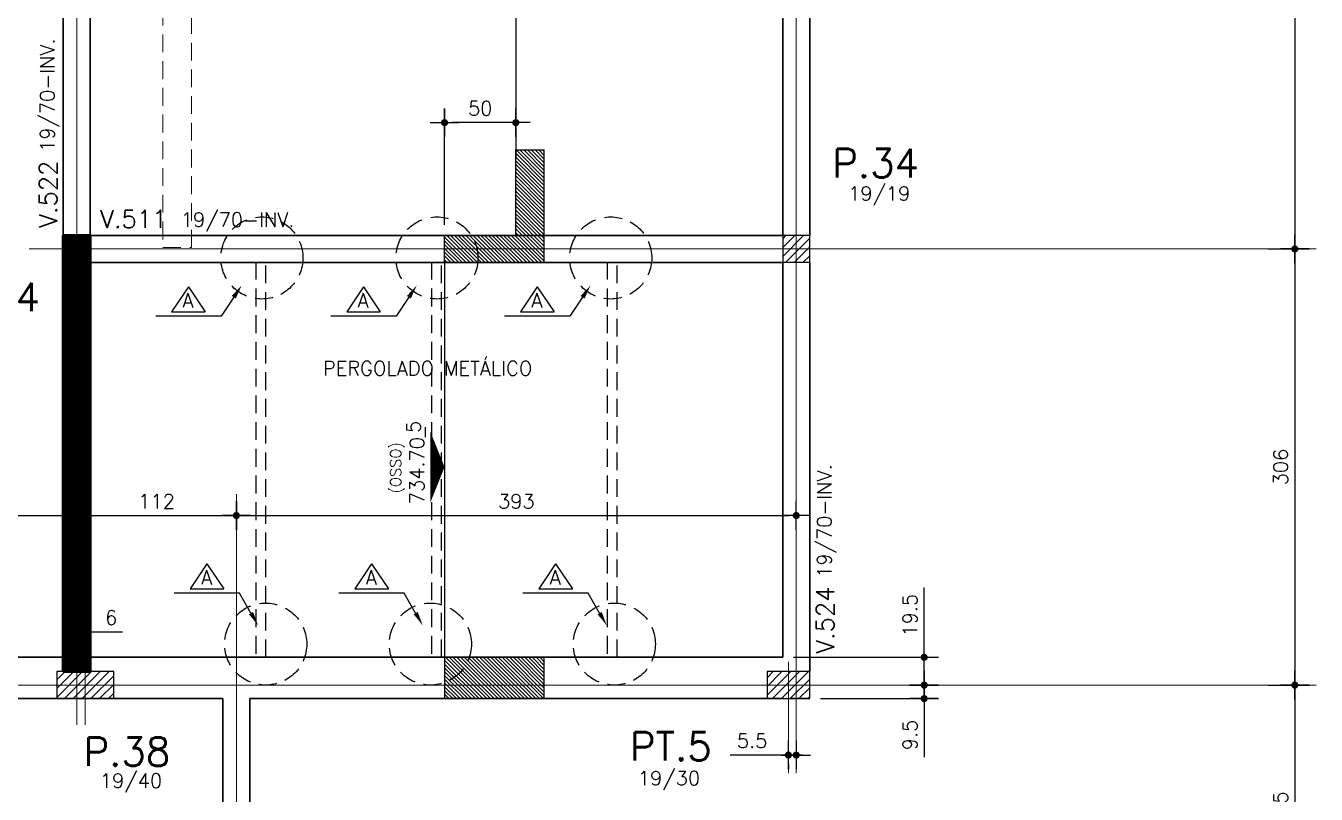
# Model space of a CAD drawing. Header units: inches. Extents: x 0 to 5940, y 0 to 4205.
# Drawn here: x 3180 to 4086, y 1718 to 2257 of the extents above; entities that cross this region are included whole.
import ezdxf
from ezdxf.enums import TextEntityAlignment as Align

# ---------------------------------------------------------------- set-up
doc = ezdxf.new("R2010")
doc.units = ezdxf.units.IN
doc.header["$LTSCALE"] = 50
doc.header["$MEASUREMENT"] = 0
doc.linetypes.add('HIDDEN', pattern=[0.375, 0.25, -0.125])
for name, color, linetype in [('ALVENARIA', 10, 'HIDDEN'), ('CORTE-FORMA', 1, 'Continuous'), ('COTA', 6, 'Continuous'), ('ESTRUTURA METALICA', 80, 'HIDDEN'), ('FO-HACHURA_PILAR-MORRE', 252, 'Continuous'), ('FO-TEXTO-VIGAS', 3, 'Continuous'), ('NIVEL', 3, 'Continuous'), ('P-M', 7, 'Continuous'), ('PAREDE', 191, 'Continuous'), ('TEXTO', 3, 'Continuous')]:
    doc.layers.add(name, color=color, linetype=linetype)
for name, color, linetype, lineweight in [('FO-Eixos', 150, 'Continuous', 5), ('FO-Textos dos pilares', 3, 'Continuous', 20), ('FO-Vigas', 2, 'Continuous', 30)]:
    doc.layers.add(name, color=color, linetype=linetype, lineweight=lineweight)
doc.styles.add('ROMANS', font='romans.shx')
doc.dimstyles.new('COTA_50', dxfattribs={"dimscale": 5, "dimtxt": 2, "dimasz": 1, "dimexe": 2, "dimexo": 1.5, "dimgap": 1, "dimtad": 1, "dimzin": 12, "dimdsep": 46, "dimtxsty": 'ROMANS', "dimblk1": 'COTA', "dimblk2": 'COTA', "dimsah": 1, "dimcen": -4, "dimdle": 1.5, "dimclrd": 6, "dimclre": 6, "dimclrt": 3, "dimadec": 0, "dimazin": 0, "dimtfac": 1, "dimtofl": 0, "dimtmove": 0, "dimatfit": 3, "dimldrblk": 'COTA', "dimfxl": 1, "dimtolj": 1, "dimtzin": 12, "dimarcsym": 0})
pattern_1 = [(45, (-24102.2134, 9121.8574), (-3.0935922, 3.0935922), [])]

# ---------------------------------------------------------------- blocks, each defined once
blk = doc.blocks.new('COTA')
at = {"layer": 'COTA'}
for p, q in [((0, -2), (0, 2)), ((2, 0), (-2, 0))]:
    blk.add_line(p, q, dxfattribs=at)
at = {"layer": 'COTA', "const_width": 0.5}
blk.add_lwpolyline([(-0.25, 0, 1), (0.25, 0, 1)], format="xyb", close=True, dxfattribs=at)
blk = doc.blocks.new('*D24')
at = {"layer": 'COTA', "color": 6, "lineweight": -2, "transparency": 16777216}
for p, q in [((3037.99, 1908.78), (3037.99, 1923.68)), ((3215.99, 1908.78), (3215.99, 1923.68)), ((3042.99, 1913.68), (3210.99, 1913.68))]:
    blk.add_line(p, q, dxfattribs=at)
at = {"layer": 'Defpoints', "color": 0, "transparency": 16777216}
for p in [(3215.99, 1913.68), (3037.99, 1901.28), (3215.99, 1901.28)]:
    blk.add_point(p, dxfattribs=at)
at = {"layer": 'COTA', "color": 6, "lineweight": -2, "transparency": 16777216, "xscale": 5, "yscale": 5, "zscale": 5, "rotation": 180}
blk.add_blockref('COTA', (3037.99, 1913.68), dxfattribs=at)
at = {"layer": 'COTA', "color": 6, "lineweight": -2, "transparency": 16777216, "xscale": 5, "yscale": 5, "zscale": 5}
blk.add_blockref('COTA', (3215.99, 1913.68), dxfattribs=at)
at = {"layer": 'COTA', "color": 3, "transparency": 16777216, "insert": (3126.99, 1923.68), "char_height": 10, "attachment_point": 5, "style": 'ROMANS'}
blk.add_mtext('\\A1;178', dxfattribs=at)
blk = doc.blocks.new('*D25')
at = {"layer": 'COTA', "color": 6, "lineweight": -2, "transparency": 16777216}
for p, q in [((3215.99, 1912.25), (3215.99, 1923.68)), ((3327.99, 1912.25), (3327.99, 1923.68)), ((3220.99, 1913.68), (3322.99, 1913.68))]:
    blk.add_line(p, q, dxfattribs=at)
at = {"layer": 'Defpoints', "color": 0, "transparency": 16777216}
for p in [(3327.99, 1913.68), (3215.99, 1904.75), (3327.99, 1904.75)]:
    blk.add_point(p, dxfattribs=at)
at = {"layer": 'COTA', "color": 6, "lineweight": -2, "transparency": 16777216, "xscale": 5, "yscale": 5, "zscale": 5, "rotation": 180}
blk.add_blockref('COTA', (3215.99, 1913.68), dxfattribs=at)
at = {"layer": 'COTA', "color": 6, "lineweight": -2, "transparency": 16777216, "xscale": 5, "yscale": 5, "zscale": 5}
blk.add_blockref('COTA', (3327.99, 1913.68), dxfattribs=at)
at = {"layer": 'COTA', "color": 3, "transparency": 16777216, "insert": (3271.99, 1923.68), "char_height": 10, "attachment_point": 5, "style": 'ROMANS'}
blk.add_mtext('\\A1;112', dxfattribs=at)
blk = doc.blocks.new('*D26')
at = {"layer": 'COTA', "color": 6, "lineweight": -2, "transparency": 16777216}
for p, q in [((3327.99, 1909.03), (3327.99, 1923.68)), ((3720.99, 1909.03), (3720.99, 1923.68)), ((3332.99, 1913.68), (3715.99, 1913.68))]:
    blk.add_line(p, q, dxfattribs=at)
at = {"layer": 'Defpoints', "color": 0, "transparency": 16777216}
for p in [(3720.99, 1913.68), (3327.99, 1901.53), (3720.99, 1901.53)]:
    blk.add_point(p, dxfattribs=at)
at = {"layer": 'COTA', "color": 6, "lineweight": -2, "transparency": 16777216, "xscale": 5, "yscale": 5, "zscale": 5, "rotation": 180}
blk.add_blockref('COTA', (3327.99, 1913.68), dxfattribs=at)
at = {"layer": 'COTA', "color": 6, "lineweight": -2, "transparency": 16777216, "xscale": 5, "yscale": 5, "zscale": 5}
blk.add_blockref('COTA', (3720.99, 1913.68), dxfattribs=at)
at = {"layer": 'COTA', "color": 3, "transparency": 16777216, "insert": (3524.49, 1923.68), "char_height": 10, "attachment_point": 5, "style": 'ROMANS'}
blk.add_mtext('\\A1;393', dxfattribs=at)
blk = doc.blocks.new('*D31')
at = {"layer": 'COTA', "color": 6, "lineweight": -2, "transparency": 16777216}
for p, q in [((3710.49, 1745.62), (3674.54, 1745.62)), ((3715.49, 1739.23), (3715.49, 1735.62)), ((3720.99, 1739.23), (3720.99, 1735.62)), ((3725.99, 1745.62), (3730.99, 1745.62))]:
    blk.add_line(p, q, dxfattribs=at)
at = {"layer": 'Defpoints', "color": 0, "transparency": 16777216}
for p in [(3715.49, 1746.73), (3715.49, 1745.62), (3720.99, 1746.73)]:
    blk.add_point(p, dxfattribs=at)
at = {"layer": 'COTA', "color": 6, "lineweight": -2, "transparency": 16777216, "xscale": 5, "yscale": 5, "zscale": 5}
blk.add_blockref('COTA', (3715.49, 1745.62), dxfattribs=at)
at = {"layer": 'COTA', "color": 6, "lineweight": -2, "transparency": 16777216, "xscale": 5, "yscale": 5, "zscale": 5, "rotation": 180}
blk.add_blockref('COTA', (3720.99, 1745.62), dxfattribs=at)
at = {"layer": 'COTA', "color": 3, "transparency": 16777216, "insert": (3690.02, 1755.62), "char_height": 10, "attachment_point": 5, "style": 'ROMANS'}
blk.add_mtext('\\A1;5.5', dxfattribs=at)
blk = doc.blocks.new('*D44')
at = {"layer": 'COTA', "color": 6, "lineweight": -2, "transparency": 16777216}
for p, q in [((4060.82, 2585.67), (4080.95, 2585.67)), ((4070.95, 2580.67), (4070.95, 2105.71)), ((4060.82, 2100.71), (4080.95, 2100.71))]:
    blk.add_line(p, q, dxfattribs=at)
at = {"layer": 'Defpoints', "color": 0, "transparency": 16777216}
for p in [(4053.32, 2585.67), (4053.32, 2100.71), (4070.95, 2100.71)]:
    blk.add_point(p, dxfattribs=at)
at = {"layer": 'COTA', "color": 6, "lineweight": -2, "transparency": 16777216, "xscale": 5, "yscale": 5, "zscale": 5}
for p, rotation in [((4070.95, 2585.67), 90), ((4070.95, 2100.71), 270)]:
    blk.add_blockref('COTA', p, dxfattribs=dict(at, rotation=rotation))
at = {"layer": 'COTA', "color": 3, "transparency": 16777216, "insert": (4060.95, 2343.19), "char_height": 10, "attachment_point": 5, "rotation": 90, "style": 'ROMANS'}
blk.add_mtext('\\A1;485', dxfattribs=at)
blk = doc.blocks.new('*D45')
at = {"layer": 'COTA', "color": 6, "lineweight": -2, "transparency": 16777216}
for p, q in [((4052.28, 2100.71), (4080.95, 2100.71)), ((4070.95, 2095.71), (4070.95, 1799.71)), ((4052.28, 1794.71), (4080.95, 1794.71))]:
    blk.add_line(p, q, dxfattribs=at)
at = {"layer": 'Defpoints', "color": 0, "transparency": 16777216}
for p in [(4044.78, 2100.71), (4044.78, 1794.71), (4070.95, 1794.71)]:
    blk.add_point(p, dxfattribs=at)
at = {"layer": 'COTA', "color": 6, "lineweight": -2, "transparency": 16777216, "xscale": 5, "yscale": 5, "zscale": 5}
for p, rotation in [((4070.95, 2100.71), 90), ((4070.95, 1794.71), 270)]:
    blk.add_blockref('COTA', p, dxfattribs=dict(at, rotation=rotation))
at = {"layer": 'COTA', "color": 3, "transparency": 16777216, "insert": (4060.95, 1947.71), "char_height": 10, "attachment_point": 5, "rotation": 90, "style": 'ROMANS'}
blk.add_mtext('\\A1;306', dxfattribs=at)
blk = doc.blocks.new('*D48')
at = {"layer": 'COTA', "color": 6, "lineweight": -2, "transparency": 16777216}
for p, q in [((4056.16, 1794.71), (4080.95, 1794.71)), ((4070.95, 1789.71), (4070.95, 1624.71)), ((4056.16, 1619.71), (4080.95, 1619.71))]:
    blk.add_line(p, q, dxfattribs=at)
at = {"layer": 'Defpoints', "color": 0, "transparency": 16777216}
for p in [(4048.66, 1794.71), (4048.66, 1619.71), (4070.95, 1619.71)]:
    blk.add_point(p, dxfattribs=at)
at = {"layer": 'COTA', "color": 6, "lineweight": -2, "transparency": 16777216, "xscale": 5, "yscale": 5, "zscale": 5}
for p, rotation in [((4070.95, 1794.71), 90), ((4070.95, 1619.71), 270)]:
    blk.add_blockref('COTA', p, dxfattribs=dict(at, rotation=rotation))
at = {"layer": 'COTA', "color": 3, "transparency": 16777216, "insert": (4060.95, 1707.21), "char_height": 10, "attachment_point": 5, "rotation": 90, "style": 'ROMANS'}
blk.add_mtext('\\A1;175', dxfattribs=at)
blk = doc.blocks.new('*D59')
at = {"layer": 'COTA', "color": 6, "lineweight": -2, "transparency": 16777216}
for p, q in [((3474.14, 2117.71), (3474.14, 2199.37)), ((3524.14, 2193.41), (3524.14, 2179.37)), ((3519.14, 2189.37), (3479.14, 2189.37))]:
    blk.add_line(p, q, dxfattribs=at)
at = {"layer": 'Defpoints', "color": 0, "transparency": 16777216}
for p in [(3524.14, 2200.91), (3474.14, 2189.37), (3474.14, 2110.21)]:
    blk.add_point(p, dxfattribs=at)
at = {"layer": 'COTA', "color": 6, "lineweight": -2, "transparency": 16777216, "xscale": 5, "yscale": 5, "zscale": 5, "rotation": 180}
blk.add_blockref('COTA', (3474.14, 2189.37), dxfattribs=at)
at = {"layer": 'COTA', "color": 6, "lineweight": -2, "transparency": 16777216, "xscale": 5, "yscale": 5, "zscale": 5}
blk.add_blockref('COTA', (3524.14, 2189.37), dxfattribs=at)
at = {"layer": 'COTA', "color": 3, "transparency": 16777216, "insert": (3499.14, 2199.37), "char_height": 10, "attachment_point": 5, "style": 'ROMANS'}
blk.add_mtext('\\A1;50', dxfattribs=at)
blk = doc.blocks.new('*D137')
at = {"layer": 'COTA', "color": 6, "lineweight": -2, "transparency": 16777216}
for p, q in [((3215.99, 1836.51), (3215.99, 1842.08)), ((3221.99, 1836.51), (3221.99, 1842.08)), ((3210.99, 1832.08), (3205.99, 1832.08)), ((3226.99, 1832.08), (3248.18, 1832.08))]:
    blk.add_line(p, q, dxfattribs=at)
at = {"layer": 'Defpoints', "color": 0, "transparency": 16777216}
for p in [(3221.99, 1832.08), (3215.99, 1829.01), (3221.99, 1829.01)]:
    blk.add_point(p, dxfattribs=at)
at = {"layer": 'COTA', "color": 6, "lineweight": -2, "transparency": 16777216, "xscale": 5, "yscale": 5, "zscale": 5}
blk.add_blockref('COTA', (3215.99, 1832.08), dxfattribs=at)
at = {"layer": 'COTA', "color": 6, "lineweight": -2, "transparency": 16777216, "xscale": 5, "yscale": 5, "zscale": 5, "rotation": 180}
blk.add_blockref('COTA', (3221.99, 1832.08), dxfattribs=at)
at = {"layer": 'COTA', "color": 3, "transparency": 16777216, "insert": (3240.09, 1842.08), "char_height": 10, "attachment_point": 5, "style": 'ROMANS'}
blk.add_mtext('\\A1;6', dxfattribs=at)
blk = doc.blocks.new('*D138')
at = {"layer": 'COTA', "color": 6, "lineweight": -2, "transparency": 16777216}
for p, q in [((3810.81, 1819.21), (3810.81, 1863.25)), ((3718.99, 1814.21), (3820.81, 1814.21)), ((3800.23, 1794.71), (3820.81, 1794.71)), ((3810.81, 1789.71), (3810.81, 1784.71))]:
    blk.add_line(p, q, dxfattribs=at)
at = {"layer": 'Defpoints', "color": 0, "transparency": 16777216}
for p in [(3711.49, 1814.21), (3810.81, 1814.21), (3792.73, 1794.71)]:
    blk.add_point(p, dxfattribs=at)
at = {"layer": 'COTA', "color": 6, "lineweight": -2, "transparency": 16777216, "xscale": 5, "yscale": 5, "zscale": 5}
for p, rotation in [((3810.81, 1814.21), 270), ((3810.81, 1794.71), 90)]:
    blk.add_blockref('COTA', p, dxfattribs=dict(at, rotation=rotation))
at = {"layer": 'COTA', "color": 3, "transparency": 16777216, "insert": (3800.81, 1843.73), "char_height": 10, "attachment_point": 5, "rotation": 90, "style": 'ROMANS'}
blk.add_mtext('\\A1;19.5', dxfattribs=at)
blk = doc.blocks.new('*D139')
at = {"layer": 'COTA', "color": 6, "lineweight": -2, "transparency": 16777216}
for p, q in [((3810.81, 1799.71), (3810.81, 1804.71)), ((3803.85, 1794.71), (3820.81, 1794.71)), ((3737.99, 1785.21), (3820.81, 1785.21)), ((3810.81, 1780.21), (3810.81, 1744.25))]:
    blk.add_line(p, q, dxfattribs=at)
at = {"layer": 'Defpoints', "color": 0, "transparency": 16777216}
for p in [(3796.35, 1794.71), (3730.49, 1785.21), (3810.81, 1785.21)]:
    blk.add_point(p, dxfattribs=at)
at = {"layer": 'COTA', "color": 6, "lineweight": -2, "transparency": 16777216, "xscale": 5, "yscale": 5, "zscale": 5}
for p, rotation in [((3810.81, 1794.71), 270), ((3810.81, 1785.21), 90)]:
    blk.add_blockref('COTA', p, dxfattribs=dict(at, rotation=rotation))
at = {"layer": 'COTA', "color": 3, "transparency": 16777216, "insert": (3800.81, 1759.73), "char_height": 10, "attachment_point": 5, "rotation": 90, "style": 'ROMANS'}
blk.add_mtext('\\A1;9.5', dxfattribs=at)

msp = doc.modelspace()

# ---------------------------------------------------------------- hatches: boundary and pattern name
at = {"layer": 'CORTE-FORMA'}
h = msp.add_hatch(dxfattribs=at)
h.set_pattern_fill('ANSI31', color=70, scale=15, angle=90)
h.set_pattern_definition([(135, (5199.0355, 1818.7608), (-1.3258252, -1.3258252), [])])
h.paths.add_polyline_path([(3474.143, 2091.207), (3544.143, 2091.207), (3544.143, 2100.707), (3474.143, 2100.707)])
h.paths.add_polyline_path([(3474.143, 2110.207), (3474.143, 2100.707), (3544.143, 2100.707), (3544.143, 2110.207)])
h.paths.add_polyline_path([(3524.143, 2170.207), (3524.143, 2110.207), (3544.143, 2110.207), (3544.143, 2170.207)])
h = msp.add_hatch(dxfattribs=at)
h.set_pattern_fill('ANSI31', color=70, scale=15, angle=270)
h.set_pattern_definition([(315, (3e-10, -1791), (1.3258252, 1.3258252), [])])
h.paths.add_polyline_path([(3474.143, 1814.207), (3474.143, 1785.207), (3544.143, 1785.207), (3544.143, 1814.207)])
at = {"layer": 'FO-HACHURA_PILAR-MORRE'}
h = msp.add_hatch(dxfattribs=at)
h.set_pattern_fill('ANSI31', color=256, scale=35)
h.set_pattern_definition(pattern_1)
h.paths.add_polyline_path([(3730.493, 2091.207), (3730.493, 2110.207), (3711.493, 2110.207), (3711.493, 2091.207)])
h = msp.add_hatch(dxfattribs=at)
h.set_pattern_fill('ANSI31', color=256, scale=35)
h.set_pattern_definition([(45, (-17267.44, 9121.8574), (-3.0935922, 3.0935922), [])])
h.paths.add_polyline_path([(3201.993, 1804.207), (3201.993, 1794.707), (3201.993, 1785.207), (3221.993, 1785.207), (3241.993, 1785.207), (3241.993, 1794.707), (3241.993, 1804.207), (3221.993, 1804.207), (3201.993, 1804.207)])
h = msp.add_hatch(dxfattribs=at)
h.set_pattern_fill('ANSI31', color=256, scale=35)
h.set_pattern_definition(pattern_1)
h.paths.add_polyline_path([(3730.493, 1804.207), (3700.493, 1804.207), (3700.493, 1785.207), (3730.493, 1785.207)])
at = {"layer": 'PAREDE', "linetype": 'Continuous', "lineweight": 50}
h = msp.add_hatch(dxfattribs=at)
h.set_pattern_fill('ANSI31', color=256, scale=15)
h.set_pattern_definition([(45, (-17267.4399, 9121.8574), (-1.32582521, 1.32582521), [])])
h.paths.add_polyline_path([(3225.493, 2110.207), (3206.493, 2110.207), (3206.493, 1804.207), (3225.493, 1804.207)])

# ---------------------------------------------------------------- linework, layer by layer
at = {"layer": 'ALVENARIA', "lineweight": 5}
for p, q in [((3276.493, 3376.207), (3276.493, 2101.707)), ((3296.493, 2101.707), (3296.493, 3376.207)), ((3276.493, 2101.707), (3296.493, 2101.707))]:
    msp.add_line(p, q, dxfattribs=at)
at = {"layer": 'CORTE-FORMA', "color": 8}
for p, q in [((3524.143, 2516.172), (3524.143, 2164.765)), ((3474.143, 2091.207), (3474.143, 1814.207))]:
    msp.add_line(p, q, dxfattribs=at)
at = {"layer": 'CORTE-FORMA', "color": 70}
msp.add_line((3524.143, 2170.207), (3544.143, 2170.207), dxfattribs=at)
at = {"layer": 'CORTE-FORMA'}
for p, q in [((3524.143, 2110.207), (3524.143, 2170.207)), ((3544.143, 2091.207), (3544.143, 2170.207)), ((3474.143, 2091.207), (3474.143, 2110.207)), ((3474.143, 2110.207), (3524.143, 2110.207)), ((3474.143, 2091.207), (3544.143, 2091.207))]:
    msp.add_line(p, q, dxfattribs=at)
msp.add_lwpolyline([(3474.143, 1814.207), (3474.143, 1785.207), (3544.143, 1785.207), (3544.143, 1814.207)], close=True, dxfattribs=at)
at = {"layer": 'ESTRUTURA METALICA', "linetype": 'HIDDEN'}
for p, q in [((3206.493, 1814.207), (3206.493, 3628.707)), ((3225.493, 1814.207), (3225.493, 2576.207)), ((3711.493, 2110.707), (3711.493, 2576.207)), ((3730.493, 1785.207), (3730.493, 2576.207)), ((3341.743, 2091.707), (3341.743, 1814.207)), ((3348.743, 1814.207), (3348.743, 2091.707)), ((3464.993, 2091.707), (3464.993, 1814.207)), ((3471.993, 1814.207), (3471.993, 2091.707)), ((3588.243, 2091.707), (3588.243, 1814.207)), ((3595.243, 1814.207), (3595.243, 2091.707)), ((3711.493, 2091.707), (3711.493, 1814.207)), ((3730.493, 1785.207), (3337.492, 1785.207))]:
    msp.add_line(p, q, dxfattribs=at)
at = {"layer": 'FO-Eixos'}
for p, q in [((3215.993, 1766.857), (3215.993, 3741.602)), ((3720.993, 1732.858), (3720.993, 2617.901)), ((3182.634, 2100.707), (4085.946, 2100.707)), ((3327.992, 1928.677), (3327.992, 1180.101)), ((3221.993, 1766.857), (3221.993, 1843.144)), ((3715.493, 1732.858), (3715.493, 1811.115)), ((825.945, 1794.707), (4085.946, 1794.707))]:
    msp.add_line(p, q, dxfattribs=at)
at = {"layer": 'FO-Vigas'}
for p, q in [((3206.493, 2110.207), (3206.493, 3303.207)), ((3225.493, 2110.207), (3225.493, 2576.172)), ((3711.493, 2110.207), (3711.493, 2576.172)), ((3730.493, 2110.207), (3730.493, 2576.172)), ((3225.493, 2110.207), (3711.493, 2110.207)), ((3225.493, 2091.207), (3711.493, 2091.207)), ((3711.493, 1814.207), (3711.493, 2091.207)), ((3730.493, 1804.207), (3730.493, 2091.207)), ((1594.493, 1814.207), (3711.493, 1814.207)), ((3047.493, 1785.207), (3318.492, 1785.207)), ((3318.492, 1785.207), (3318.492, 1342.207)), ((3337.492, 1785.207), (3337.492, 1342.207)), ((3337.492, 1785.207), (3700.493, 1785.207))]:
    msp.add_line(p, q, dxfattribs=at)
at = {"layer": 'NIVEL', "color": 1}
msp.add_lwpolyline([(3474.143, 1947.707, 0, 50, 0), (3464.143, 1947.707, 50, 50, 0)], format="xyseb", dxfattribs=at)
at = {"layer": 'P-M'}
for p, q in [((3730.493, 2110.207), (3711.493, 2110.207)), ((3711.493, 2110.207), (3711.493, 2091.207)), ((3730.493, 2091.207), (3730.493, 2110.207)), ((3730.493, 2110.207), (3730.493, 2110.207)), ((3730.493, 2091.207), (3711.493, 2091.207))]:
    msp.add_line(p, q, dxfattribs=at)
for points in [[(3201.993, 1804.207), (3201.993, 1794.707), (3201.993, 1785.207), (3221.993, 1785.207), (3241.993, 1785.207), (3241.993, 1794.707), (3241.993, 1804.207), (3221.993, 1804.207), (3201.993, 1804.207)], [(3730.493, 1804.207), (3700.493, 1804.207), (3700.493, 1785.207), (3730.493, 1785.207)]]:
    msp.add_lwpolyline(points, close=True, dxfattribs=at)
at = {"layer": 'PAREDE', "linetype": 'Continuous', "lineweight": 50}
for p, q in [((3206.493, 1804.207), (3206.493, 2110.207)), ((3206.493, 2110.207), (3225.493, 2110.207)), ((3225.493, 1804.207), (3225.493, 2110.207)), ((3206.493, 1804.207), (3225.493, 1804.207))]:
    msp.add_line(p, q, dxfattribs=at)
at = {"layer": 'TEXTO', "color": 210, "linetype": 'Continuous'}
for p, q in [((3294.341, 2074.242), (3282.544, 2056.687)), ((3294.341, 2074.242), (3306.139, 2056.687)), ((3417.252, 2074.242), (3405.454, 2056.687)), ((3417.252, 2074.242), (3429.05, 2056.687)), ((3539.202, 2074.242), (3527.404, 2056.687)), ((3539.202, 2074.242), (3551, 2056.687)), ((3282.544, 2056.687), (3306.139, 2056.687)), ((3405.454, 2056.687), (3429.05, 2056.687)), ((3527.404, 2056.687), (3551, 2056.687)), ((3307.373, 1879.889), (3295.575, 1862.334)), ((3307.373, 1879.889), (3319.17, 1862.334)), ((3422.957, 1879.889), (3411.16, 1862.334)), ((3422.957, 1879.889), (3434.755, 1862.334)), ((3552.087, 1879.889), (3540.289, 1862.334)), ((3552.087, 1879.889), (3563.885, 1862.334)), ((3295.575, 1862.334), (3319.17, 1862.334)), ((3411.16, 1862.334), (3434.755, 1862.334)), ((3540.289, 1862.334), (3563.885, 1862.334))]:
    msp.add_line(p, q, dxfattribs=at)
at = {"layer": 'TEXTO', "color": 8}
for p, q in [((3326.16, 2066.836), (3317.236, 2053.512)), ((3449.07, 2066.836), (3440.146, 2053.512)), ((3571.02, 2066.836), (3562.096, 2053.512)), ((3317.236, 2053.512), (3271.408, 2053.512)), ((3440.146, 2053.512), (3394.318, 2053.512)), ((3562.096, 2053.512), (3516.269, 2053.512)), ((3330.267, 1859.159), (3284.439, 1859.159)), ((3338.277, 1845.266), (3330.267, 1859.159)), ((3445.851, 1859.159), (3400.024, 1859.159)), ((3453.862, 1845.266), (3445.851, 1859.159)), ((3574.981, 1859.159), (3529.153, 1859.159)), ((3582.991, 1845.266), (3574.981, 1859.159))]:
    msp.add_line(p, q, dxfattribs=at)
at = {"layer": 'TEXTO', "color": 210, "linetype": 'HIDDEN'}
for centre in [(3345.906, 2094.4), (3468.816, 2094.4), (3590.766, 2094.4), (3348.615, 1823.498), (3464.199, 1823.498), (3593.329, 1823.498)]:
    msp.add_circle(centre, 28.791, dxfattribs=at)
at = {"layer": 'TEXTO', "color": 8}
for points in [[(3327.545, 2065.908), (3324.775, 2067.763), (3331.725, 2075.145)], [(3450.455, 2065.908), (3447.686, 2067.763), (3454.635, 2075.145)], [(3572.405, 2065.908), (3569.636, 2067.763), (3576.585, 2075.145)], [(3336.833, 1844.433), (3339.721, 1846.098), (3343.272, 1836.603)], [(3452.418, 1844.433), (3455.306, 1846.098), (3458.857, 1836.603)], [(3581.548, 1844.433), (3584.435, 1846.098), (3587.986, 1836.603)]]:
    msp.add_solid(points, dxfattribs=at)

# ---------------------------------------------------------------- texts
at = {"layer": 'FO-TEXTO-VIGAS', "style": 'ROMANS'}
for p in [(3200.334, 2168.791), (3745.706, 1869.95)]:
    msp.add_text('19/70-INV.', height=10, rotation=90, dxfattribs=at).set_placement(p)
at = {"layer": 'FO-TEXTO-VIGAS', "color": 1, "style": 'ROMANS'}
for s, p in [('V.522', (3202.167, 2115.554)), ('V.524', (3747.539, 1816.713))]:
    msp.add_text(s, height=12.5, rotation=90, dxfattribs=at).set_placement(p)
msp.add_text('V.511', height=12.5, dxfattribs=at).set_placement((3232.387, 2115.446))
at = {"layer": 'FO-TEXTO-VIGAS', "style": 'ROMANS'}
msp.add_text('19/70-INV.', height=10, dxfattribs=at).set_placement((3288.995, 2116.266))
at = {"layer": 'FO-Textos dos pilares', "color": 1, "style": 'ROMANS'}
for s, p in [('P.34', (3746.292, 2150.936)), ('PAR.404', (3078.728, 2057.047)), ('P.38', (3220.777, 1738.026)), ('PT.5', (3604.237, 1741.699))]:
    msp.add_text(s, height=20, dxfattribs=at).set_placement(p)
at = {"layer": 'FO-Textos dos pilares', "color": 3, "style": 'ROMANS'}
for s, p in [('19/19', (3757.379, 2134.641)), ('19/40', (3232.19, 1722.65)), ('19/30', (3609.801, 1724.401))]:
    msp.add_text(s, height=10, dxfattribs=at).set_placement(p)
at = {"layer": 'NIVEL', "color": 3, "style": 'ROMANS'}
for s, p in [('5', (3457.327, 1975.932)), ('734.70_', (3459.79, 1948.595))]:
    msp.add_text(s, height=10, rotation=90, dxfattribs=at).set_placement(p, align=Align.CENTER)
at = {"layer": 'NIVEL', "color": 4, "style": 'ROMANS'}
msp.add_text('(OSSO)', height=7.5, rotation=90, dxfattribs=at).set_placement((3443.578, 1947.159), align=Align.CENTER)
at = {"layer": 'TEXTO', "color": 210, "linetype": 'HIDDEN', "style": 'ROMANS'}
for p in [(3290.198, 2059.597), (3413.109, 2059.597), (3535.059, 2059.597), (3303.23, 1865.245), (3418.814, 1865.245), (3547.944, 1865.245)]:
    msp.add_text('A', height=10, dxfattribs=at).set_placement(p)
at = {"layer": 'TEXTO', "color": 3, "style": 'ROMANS'}
msp.add_text('PERGOLADO METÁLICO', height=10, dxfattribs=at).set_placement((3388.754, 2011.971))

# ---------------------------------------------------------------- dimensions: what is measured, and where the dimension line sits
at = {"layer": 'COTA'}
dim = msp.add_linear_dim(base=(4070.946, 2100.707), p1=(4053.321, 2585.672), p2=(4053.321, 2100.707), angle=90, dimstyle='COTA_50', override={"dimdec": 0}, dxfattribs=at)
dim.commit()
dim.dimension.update_dxf_attribs({"geometry": '*D44', "text_midpoint": (4060.946, 2343.19)})
for base, p1, p2, picture, middle in [((3474.143, 2189.371), (3524.143, 2200.913), (3474.143, 2110.207), '*D59', (3499.143, 2199.371)), ((3215.993, 1913.677), (3037.993, 1901.275), (3215.993, 1901.275), '*D24', (3126.993, 1923.677)), ((3327.992, 1913.677), (3215.993, 1904.75), (3327.992, 1904.75), '*D25', (3271.993, 1923.677)), ((3720.993, 1913.677), (3327.992, 1901.533), (3720.993, 1901.533), '*D26', (3524.493, 1923.677)), ((3221.993, 1832.081), (3215.993, 1829.015), (3221.993, 1829.015), '*D137', (3240.088, 1842.081)), ((3715.493, 1745.624), (3720.993, 1746.734), (3715.493, 1746.734), '*D31', (3690.017, 1755.624))]:
    dim = msp.add_linear_dim(base=base, p1=p1, p2=p2, dimstyle='COTA_50', dxfattribs=at)
    dim.commit()
    dim.dimension.update_dxf_attribs({"geometry": picture, "text_midpoint": middle})
for base, p1, p2, picture, middle in [((4070.946, 1794.707), (4044.78, 2100.707), (4044.78, 1794.707), '*D45', (4060.946, 1947.707)), ((3810.812, 1814.207), (3792.731, 1794.707), (3711.493, 1814.207), '*D138', (3800.812, 1843.731)), ((3810.812, 1785.207), (3796.347, 1794.707), (3730.493, 1785.207), '*D139', (3800.812, 1759.731)), ((4070.946, 1619.707), (4048.663, 1794.707), (4048.663, 1619.707), '*D48', (4060.946, 1707.207))]:
    dim = msp.add_linear_dim(base=base, p1=p1, p2=p2, angle=90, dimstyle='COTA_50', dxfattribs=at)
    dim.commit()
    dim.dimension.update_dxf_attribs({"geometry": picture, "text_midpoint": middle})

doc.saveas('drawing.dxf')
